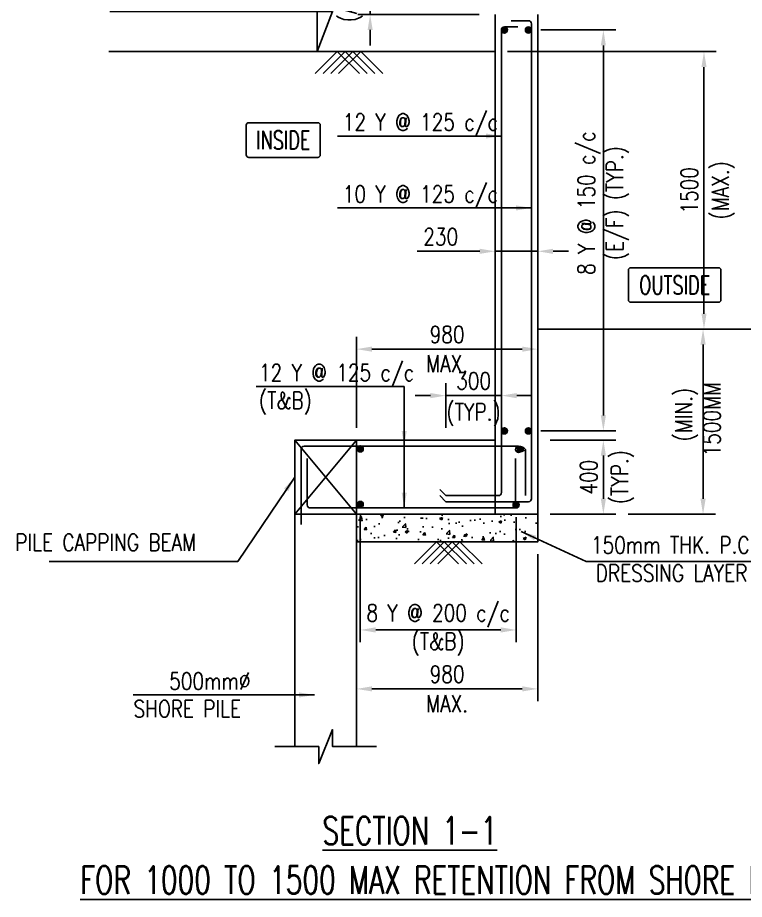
# Model space of a CAD drawing. Extents: x -69352 to 1013721, y -547461 to -186867.
# Drawn here: x 759486 to 771275, y -391273 to -376978 of the extents above; entities that cross this region are included whole.
import ezdxf
from ezdxf.enums import TextEntityAlignment as Align
from ezdxf.lldxf.tags import DXFTag

# ---------------------------------------------------------------- set-up
doc = ezdxf.new("R2010")
doc.units = 0
doc.header["$LTSCALE"] = 500
doc.header["$MEASUREMENT"] = 0
doc.header["$PDMODE"] = 35
doc.header["$PDSIZE"] = -15
doc.layers.get('DEFPOINTS').update_dxf_attribs({"color": 4})
for name, color, linetype in [('NO. BEAM', 3, 'Continuous'), ('S- PILE CAP', 4, 'Continuous'), ('S-BRECK LINE', 8, 'Continuous'), ('S-COLUMN CIRCLE', 9, 'Continuous'), ('S-DIM-1', 5, 'Continuous'), ('S-FOOTING', 4, 'Continuous'), ('S-LEVEL SECTION', 3, 'Continuous'), ('S-PCC', 9, 'Continuous'), ('S-REINFORCEMENT', 6, 'Continuous'), ('S-RETAINING WALL', 6, 'Continuous'), ('S-TEXT-1 @ 1', 4, 'Continuous'), ('S-TITIL', 6, 'Continuous'), ('TITLE', 4, 'Continuous')]:
    doc.layers.add(name, color=color, linetype=linetype)
doc.styles.add('ROMANS', font='simplex.shx', dxfattribs={"width": 0.8, "height": 275})
tags = doc.linetypes.add('HIDDEN', pattern=[0.375, 0.25, -0.125]).pattern_tags.tags
tags[6:7] = [DXFTag(74, 4), DXFTag(75, 0), DXFTag(340, '0'), DXFTag(46, 1.0), DXFTag(50, 0.0), DXFTag(44, 0.0), DXFTag(45, 0.0)]
tags[4:5] = [DXFTag(74, 4), DXFTag(75, 0), DXFTag(340, '0'), DXFTag(46, 1.0), DXFTag(50, 0.0), DXFTag(44, 0.0), DXFTag(45, 0.0)]
doc.dimstyles.new('dim100', dxfattribs={"dimtxt": 250, "dimasz": 250, "dimexe": 200, "dimexo": 200, "dimgap": 100, "dimtad": 1, "dimdec": 0, "dimzin": 0, "dimdsep": 46, "dimtxsty": 'ROMANS', "dimcen": 0, "dimclrd": 5, "dimclre": 5, "dimclrt": 4, "dimadec": 0, "dimazin": 0, "dimtfac": 1, "dimtdec": 0, "dimtix": 1, "dimtofl": 0, "dimtmove": 2, "dimatfit": 3, "dimfxl": 0, "dimtolj": 1, "dimtzin": 0, "dimlwd": -1, "dimlwe": -1, "dimarcsym": 0})
doc.dimstyles.new('dim33.33', dxfattribs={"dimtxt": 250, "dimasz": 250, "dimexe": 200, "dimexo": 200, "dimgap": 100, "dimtad": 1, "dimdec": 0, "dimlfac": 0.333331, "dimzin": 0, "dimdsep": 46, "dimtxsty": 'ROMANS', "dimcen": 0, "dimclrd": 5, "dimclre": 5, "dimclrt": 4, "dimadec": 0, "dimazin": 0, "dimtfac": 1, "dimtdec": 0, "dimtix": 1, "dimtofl": 0, "dimtmove": 2, "dimatfit": 3, "dimfxl": 0, "dimtolj": 1, "dimtzin": 0, "dimlwd": -1, "dimlwe": -1, "dimarcsym": 0})

# ---------------------------------------------------------------- blocks, each defined once
blk = doc.blocks.new('*D951')
at = {"layer": 'DEFPOINTS', "color": 0}
for p in [(767773, -377178), (768988, -377178), (767773, -383678)]:
    blk.add_point(p, dxfattribs=at)
at = {"layer": 'S-DIM-1', "color": 5}
for p, q in [((767973, -377178), (769188, -377178)), ((767973, -383678), (769188, -383678))]:
    blk.add_line(p, q, dxfattribs=at)
at = {"layer": 'S-DIM-1', "color": 5, "lineweight": -3}
blk.add_line((768988, -383428), (768988, -377428), dxfattribs=at)
at = {"layer": 'S-DIM-1', "color": 5}
for points in [[(769029, -377428), (768946, -377428), (768988, -377178)], [(768946, -383428), (769029, -383428), (768988, -383678)]]:
    blk.add_solid(points, dxfattribs=at)
at = {"layer": 'S-DIM-1', "color": 4, "insert": (768988, -379985), "char_height": 275, "attachment_point": 5, "rotation": 90, "style": 'ROMANS'}
blk.add_mtext('\\A1;8 Y @ 150 c/c\\P(E/F) (TYP.)', dxfattribs=at)
blk = doc.blocks.new('*D952')
at = {"layer": 'DEFPOINTS', "color": 0}
for p in [(767923, -383828), (767923, -385028), (768988, -385028)]:
    blk.add_point(p, dxfattribs=at)
at = {"layer": 'S-DIM-1', "color": 5}
for p, q in [((768123, -383828), (769188, -383828)), ((768123, -385028), (769188, -385028))]:
    blk.add_line(p, q, dxfattribs=at)
at = {"layer": 'S-DIM-1', "color": 5, "lineweight": -3}
blk.add_line((768988, -384078), (768988, -384778), dxfattribs=at)
at = {"layer": 'S-DIM-1', "color": 5}
for points in [[(769029, -384078), (768946, -384078), (768988, -383828)], [(768946, -384778), (769029, -384778), (768988, -385028)]]:
    blk.add_solid(points, dxfattribs=at)
at = {"layer": 'S-DIM-1', "color": 4, "char_height": 275, "attachment_point": 5, "rotation": 90, "style": 'ROMANS'}
for s, insert in [('(TYP.)', (769297, -384428)), ('\\A1;400', (768750, -384428))]:
    blk.add_mtext(s, dxfattribs=dict(at, insert=insert))
blk = doc.blocks.new('*D953')
at = {"layer": 'DEFPOINTS', "color": 0}
for p in [(765044, -384870), (767573, -384878), (767573, -386905)]:
    blk.add_point(p, dxfattribs=at)
at = {"layer": 'S-DIM-1', "color": 5}
for p, q in [((765044, -385070), (765044, -387105)), ((767573, -385078), (767573, -387105)), ((765294, -386905), (767323, -386905))]:
    blk.add_line(p, q, dxfattribs=at)
for points in [[(765294, -386863), (765294, -386947), (765044, -386905)], [(767323, -386947), (767323, -386863), (767573, -386905)]]:
    blk.add_solid(points, dxfattribs=at)
at = {"layer": 'S-DIM-1', "color": 4, "insert": (766308, -386905), "char_height": 275, "attachment_point": 5, "style": 'ROMANS'}
blk.add_mtext('\\A1;8 Y @ 200 c/c\\P(T&B)', dxfattribs=at)
blk = doc.blocks.new('*D954')
at = {"layer": 'DEFPOINTS', "color": 0}
for p in [(764983, -385478), (767923, -385478), (767923, -387861)]:
    blk.add_point(p, dxfattribs=at)
at = {"layer": 'S-RETAINING WALL', "color": 5}
for p, q in [((764983, -385678), (764983, -388061)), ((767923, -385678), (767923, -388061)), ((765233, -387861), (767673, -387861))]:
    blk.add_line(p, q, dxfattribs=at)
for points in [[(765233, -387819), (765233, -387902), (764983, -387861)], [(767673, -387902), (767673, -387819), (767923, -387861)]]:
    blk.add_solid(points, dxfattribs=at)
at = {"layer": 'S-RETAINING WALL', "color": 4, "char_height": 275, "attachment_point": 5, "style": 'ROMANS'}
for s, insert in [('\\A1;{980', (766453, -387623)), ('MAX.}', (766453, -388098))]:
    blk.add_mtext(s, dxfattribs=dict(at, insert=insert))
blk = doc.blocks.new('*D955')
at = {"layer": 'DEFPOINTS', "color": 0}
for p in [(766433, -383106), (766433, -383828), (767333, -383701)]:
    blk.add_point(p, dxfattribs=at)
at = {"layer": 'S-DIM-1', "color": 5}
for p, q in [((766433, -383628), (766433, -382906)), ((767333, -383501), (767333, -382906))]:
    blk.add_line(p, q, dxfattribs=at)
at = {"layer": 'S-DIM-1', "color": 5, "lineweight": -3}
for p, q in [((766183, -383106), (765933, -383106)), ((767333, -383106), (766433, -383106)), ((767583, -383106), (767833, -383106))]:
    blk.add_line(p, q, dxfattribs=at)
at = {"layer": 'S-DIM-1', "color": 5}
for points in [[(766183, -383148), (766183, -383064), (766433, -383106)], [(767583, -383064), (767583, -383148), (767333, -383106)]]:
    blk.add_solid(points, dxfattribs=at)
at = {"layer": 'S-DIM-1', "color": 4, "char_height": 275, "attachment_point": 5, "style": 'ROMANS'}
for s, insert in [('\\A1;300', (766883, -382868)), ('(TYP.)', (766883, -383415))]:
    blk.add_mtext(s, dxfattribs=dict(at, insert=insert))
blk = doc.blocks.new('*D956')
at = {"layer": 'DEFPOINTS', "color": 0}
for p in [(770077, -382028), (769188, -385028), (770605, -385028)]:
    blk.add_point(p, dxfattribs=at)
at = {"layer": 'S-DIM-1', "color": 5}
for p, q in [((770277, -382028), (770805, -382028)), ((769388, -385028), (770805, -385028))]:
    blk.add_line(p, q, dxfattribs=at)
at = {"layer": 'S-DIM-1', "color": 5, "lineweight": -3}
blk.add_line((770605, -382278), (770605, -384778), dxfattribs=at)
at = {"layer": 'S-DIM-1', "color": 5}
for points in [[(770647, -382278), (770563, -382278), (770605, -382028)], [(770563, -384778), (770647, -384778), (770605, -385028)]]:
    blk.add_solid(points, dxfattribs=at)
at = {"layer": 'S-DIM-1', "color": 4, "insert": (770519, -383489), "char_height": 275, "attachment_point": 5, "rotation": 90, "style": 'ROMANS'}
blk.add_mtext('\\A1;{ (MIN.)\\P1500MM }', dxfattribs=at)
blk = doc.blocks.new('*D957')
at = {"layer": 'DEFPOINTS', "color": 0}
for p in [(767083, -373868), (765204, -376928), (767173, -376928)]:
    blk.add_point(p, dxfattribs=at)
at = {"layer": 'S-DIM-1', "color": 5, "lineweight": -3}
for p, q in [((765204, -373618), (765204, -373368)), ((765204, -373868), (765204, -376928)), ((765204, -377178), (765204, -377428))]:
    blk.add_line(p, q, dxfattribs=at)
at = {"layer": 'S-DIM-1', "color": 5}
for p, q in [((766883, -373868), (765004, -373868)), ((766973, -376928), (765004, -376928))]:
    blk.add_line(p, q, dxfattribs=at)
for points in [[(765163, -373618), (765246, -373618), (765204, -373868)], [(765246, -377178), (765163, -377178), (765204, -376928)]]:
    blk.add_solid(points, dxfattribs=at)
at = {"layer": 'S-DIM-1', "color": 4, "insert": (764895, -375398), "char_height": 275, "attachment_point": 5, "rotation": 90, "style": 'ROMANS'}
blk.add_mtext('\\A1;(AS PER ARCH REQU.)', dxfattribs=at)
blk = doc.blocks.new('*D958')
at = {"layer": 'DEFPOINTS', "color": 0}
for p in [(764983, -382352), (767923, -383164), (764983, -383828)]:
    blk.add_point(p, dxfattribs=at)
at = {"layer": 'S-DIM-1', "color": 5}
for p, q in [((764983, -383628), (764983, -382152)), ((767923, -382964), (767923, -382152))]:
    blk.add_line(p, q, dxfattribs=at)
at = {"layer": 'S-DIM-1', "color": 5, "lineweight": -3}
blk.add_line((767673, -382352), (765233, -382352), dxfattribs=at)
at = {"layer": 'S-DIM-1', "color": 5}
for points in [[(765233, -382311), (765233, -382394), (764983, -382352)], [(767673, -382394), (767673, -382311), (767923, -382352)]]:
    blk.add_solid(points, dxfattribs=at)
at = {"layer": 'S-DIM-1', "color": 4, "char_height": 275, "attachment_point": 5, "style": 'ROMANS'}
for s, insert in [('\\A1;{\\Fsimplex.shx|c1;980', (766453, -382115)), ('MAX.}', (766453, -382590))]:
    blk.add_mtext(s, dxfattribs=dict(at, insert=insert))
blk = doc.blocks.new('*D959')
at = {"layer": 'DEFPOINTS', "color": 0}
for p in [(767233, -377528), (770620, -377528), (770077, -382028)]:
    blk.add_point(p, dxfattribs=at)
at = {"layer": 'S-DIM-1', "color": 5}
for p, q in [((767433, -377528), (770820, -377528)), ((770277, -382028), (770820, -382028))]:
    blk.add_line(p, q, dxfattribs=at)
at = {"layer": 'S-DIM-1', "color": 5, "lineweight": -3}
blk.add_line((770620, -381778), (770620, -377778), dxfattribs=at)
at = {"layer": 'S-DIM-1', "color": 5}
for points in [[(770662, -377778), (770579, -377778), (770620, -377528)], [(770579, -381778), (770662, -381778), (770620, -382028)]]:
    blk.add_solid(points, dxfattribs=at)
at = {"layer": 'S-DIM-1', "color": 4, "char_height": 275, "attachment_point": 5, "rotation": 90, "style": 'ROMANS'}
for s, insert in [('(MAX.)}', (770930, -379778)), ('\\A1;{\\Fsimplex.shx|c1;1500', (770383, -379778))]:
    blk.add_mtext(s, dxfattribs=dict(at, insert=insert))
blk = doc.blocks.new('*D887')
at = {"layer": 'DEFPOINTS', "color": 0}
for p in [(767923, -380766), (767233, -381359), (767923, -381359)]:
    blk.add_point(p, dxfattribs=at)
at = {"layer": 'S-DIM-1', "color": 5}
for p, q in [((767233, -381159), (767233, -380566)), ((767923, -381159), (767923, -380566))]:
    blk.add_line(p, q, dxfattribs=at)
at = {"layer": 'S-DIM-1', "color": 5, "lineweight": -3}
for p, q in [((766983, -380766), (765967, -380766)), ((767233, -380766), (767923, -380766)), ((768173, -380766), (768423, -380766))]:
    blk.add_line(p, q, dxfattribs=at)
at = {"layer": 'S-DIM-1', "color": 5}
for points in [[(766983, -380808), (766983, -380725), (767233, -380766)], [(768173, -380725), (768173, -380808), (767923, -380766)]]:
    blk.add_solid(points, dxfattribs=at)
at = {"layer": 'S-DIM-1', "color": 4, "insert": (766350, -380529), "char_height": 275, "attachment_point": 5, "style": 'ROMANS'}
blk.add_mtext('\\A1;230', dxfattribs=at)

msp = doc.modelspace()

# ---------------------------------------------------------------- hatches: boundary and pattern name
at = {"layer": 'S-PCC', "linetype": 'ByBlock'}
h = msp.add_hatch(dxfattribs=at)
h.set_pattern_fill('AR-CONC,_O', color=256, scale=66.666667)
h.set_pattern_definition([(50, (-16334284.55, 26299.6), (478.173455, -41.834757), [50, -550]), (355, (-16334284.55, 26299.6), (-92.500889, 501.461422), [40, -440]), (100.4514445, (-16334244.7, 26296.1), (385.672564, 459.626661), [42.493461, -467.428075]), (46.1842, (-16334284.55, 26432.94), (711.49422, -110.346187), [75, -825]), (96.6356355, (-16334225.25, 26423.74), (623.107964, 649.4124), [63.740228, -701.142507]), (351.184164, (-16334284.55, 26432.9), (623.107963, 649.4124), [60, -660]), (21, (-16334217.88, 26399.6), (397.938035, -268.412594), [50, -550]), (326, (-16334217.9, 26399.6), (162.210221, 483.433363), [40, -440]), (71.4514447, (-16334184.7, 26377.23), (560.148251, 215.020769), [42.49346, -467.428075]), (37.5, (-16334284.55, 26299.6), (8.1065702, 221.9292359), [0, -434.6666667, 0, -446.6666667, 0, -441.6666667]), (7.5, (-16334284.55, 26299.6), (175.3796916, 262.9411413), [0, -254.6666667, 0, -424.6666667, 0, -168.3333333]), (327.5, (-16334433.21, 26299.6), (355.8816241, -15.0365812), [0, -166.6666667, 0, -520, 0, -690]), (317.5, (-16334499.88, 26299.6), (388.7907796, 66.736655), [0, -216.6666667, 0, -345.3333333, 0, -490])])
h.paths.add_polyline_path([(764982.881, -385477.618), (764982.881, -385027.618), (767922.881, -385027.618), (767922.881, -385477.618)])

# ---------------------------------------------------------------- linework, layer by layer
at = {"color": 1}
msp.add_line((767922.881, -382027.618, -189.754), (773468.166, -382027.618, -189.754), dxfattribs=at)
at = {"layer": 'NO. BEAM', "color": 7, "elevation": -189.754}
for points in [[(764354.3, -378682.68), (763234.3, -378682.68, 0.414213562), (763194.3, -378722.68), (763194.3, -379202.68, 0.414213562), (763234.3, -379242.68), (764354.3, -379242.68, 0.414213562), (764394.3, -379202.68), (764394.3, -378722.68, 0.414213562)], [(770854.229, -381033.27), (769434.229, -381033.27, 0.414213562), (769394.229, -381073.27), (769394.229, -381553.27, 0.414213562), (769434.229, -381593.27), (770854.229, -381593.27, 0.414213562), (770894.229, -381553.27), (770894.229, -381073.27, 0.414213562)]]:
    msp.add_lwpolyline(points, format="xyb", close=True, dxfattribs=at)
at = {"layer": 'S- PILE CAP', "color": 8, "linetype": 'HIDDEN', "ltscale": 1500}
msp.add_line((767232.881, -385027.618, -189.754), (767232.881, -383827.618, -189.754), dxfattribs=at)
at = {"layer": 'S-BRECK LINE', "elevation": -189.754}
msp.add_lwpolyline([(765307.881, -388796.201), (764595.697, -388796.201), (764595.697, -388521.453), (764370.066, -389070.949), (764370.066, -388796.201), (763657.881, -388796.201)], dxfattribs=at)
at = {"layer": 'S-COLUMN CIRCLE', "color": 8}
for p, q in [((764982.881, -385027.618, -189.754), (763982.881, -383827.618, -189.754)), ((764982.881, -383827.618, -189.754), (763982.881, -385027.618, -189.754))]:
    msp.add_line(p, q, dxfattribs=at)
at = {"layer": 'S-FOOTING', "elevation": -189.754}
msp.add_lwpolyline([(767232.881, -383827.618), (764982.881, -383827.618), (764982.881, -385027.618), (767922.881, -385027.618)], dxfattribs=at)
at = {"layer": 'S-LEVEL SECTION'}
msp.add_line((760963.709, -377527.618, -189.754), (767232.881, -377527.618, -189.754), dxfattribs=at)
at = {"layer": 'S-LEVEL SECTION', "elevation": -189.754}
msp.add_lwpolyline([(764344.229, -376357.218), (764344.229, -377527.618), (764594.229, -376877.618), (760983.6, -376877.618)], dxfattribs=at)
at = {"layer": 'S-PCC', "elevation": -189.754}
for points in [[(764313.956, -377885.591), (764671.929, -377527.618), (765029.902, -377885.591)], [(764440.519, -377885.591), (764798.492, -377527.618), (765156.464, -377885.591)], [(764567.081, -377885.591), (764925.054, -377527.618), (765283.027, -377885.591)], [(764693.644, -377885.591), (765051.617, -377527.618), (765409.589, -377885.591)], [(766639.257, -385835.591), (766281.284, -385477.618), (765923.311, -385835.591)], [(766765.819, -385835.591), (766407.847, -385477.618), (766049.874, -385835.591)], [(766892.382, -385835.591), (766534.409, -385477.618), (766176.436, -385835.591)], [(767018.944, -385835.591), (766660.972, -385477.618), (766302.999, -385835.591)]]:
    msp.add_lwpolyline(points, dxfattribs=at)
msp.add_lwpolyline([(764982.881, -385477.618), (764982.881, -385027.618), (767922.881, -385027.618), (767922.881, -385477.618)], close=True, dxfattribs=at)
at = {"layer": 'S-REINFORCEMENT', "color": 5, "ltscale": 10, "elevation": -189.754}
for points in [[(766332.881, -384727.618), (766432.881, -384827.618), (767772.881, -384827.618, 0.414213562), (767822.881, -384777.618), (767822.881, -377077.618, 0.414213562), (767772.881, -377027.618), (767492.881, -377027.618)], [(766332.881, -384627.618), (766432.881, -384727.618), (767282.881, -384727.618, 0.414213562), (767332.881, -384677.618), (767332.881, -377177.618, -0.414213562), (767382.881, -377127.618), (767602.881, -377127.618)], [(767722.881, -384727.618), (767722.881, -383977.618, 0.242400153), (767612.881, -383927.618), (764132.881, -383927.618, 0.414213562), (764082.881, -383977.618), (764082.881, -385192.82)], [(764182.881, -384127.618), (764182.881, -384877.618, 0.414213562), (764232.881, -384927.618), (767572.881, -384927.618, 0.574410861), (767562.881, -384877.618), (767562.881, -384127.618)]]:
    msp.add_lwpolyline(points, format="xyb", dxfattribs=at)
at = {"layer": 'S-REINFORCEMENT', "color": 5, "ltscale": 10, "const_width": 50, "elevation": -189.754}
for points in [[(767357.881, -377177.618, 1), (767407.881, -377177.618, 1)], [(767747.881, -377177.618, 1), (767797.881, -377177.618, 1)], [(767357.881, -383677.617, 1), (767407.881, -383677.617, 1)], [(767747.881, -383677.617, 1), (767797.881, -383677.617, 1)], [(765068.661, -383969.889, 1), (765018.661, -383969.889, 1)], [(767587.881, -383977.618, -0.454545455), (767697.881, -383977.618, -0.454545455)], [(765068.661, -384869.889, -1), (765018.661, -384869.889, -1)], [(767597.881, -384877.618, -1), (767547.881, -384877.618, -1)]]:
    msp.add_lwpolyline(points, format="xyb", close=True, dxfattribs=at)
at = {"layer": 'S-REINFORCEMENT', "color": 5, "ltscale": 10}
for centre in [(767382.881, -377177.618, -189.754), (767772.881, -377177.618, -189.754), (767382.881, -383677.617, -189.754), (767772.881, -383677.617, -189.754), (765043.661, -383969.889, -189.754), (767612.881, -383977.618, -189.754), (765043.661, -384869.889, -189.754), (767572.881, -384877.618, -189.754)]:
    msp.add_circle(centre, 50, dxfattribs=at)
at = {"layer": 'S-RETAINING WALL', "color": 4}
for p, q in [((763982.881, -385027.618, -189.754), (763982.881, -388791.491, -189.754)), ((764982.881, -385027.618, -189.754), (764982.881, -388800.91, -189.754))]:
    msp.add_line(p, q, dxfattribs=at)
at = {"layer": 'S-RETAINING WALL', "color": 4, "elevation": -189.754}
for points in [[(767232.881, -383827.618), (767232.881, -376927.618)], [(767922.881, -385027.618), (767922.881, -376927.618)]]:
    msp.add_lwpolyline(points, dxfattribs=at)
msp.add_lwpolyline([(763982.881, -385027.618), (764982.881, -385027.618), (764982.881, -383827.618), (763982.881, -383827.618)], close=True, dxfattribs=at)

# ---------------------------------------------------------------- texts
at = {"layer": 'S-TEXT-1 @ 1', "style": 'ROMANS', "width": 0.8}
for s, p in [('12 Y @ 125 c/c', (764760.922, -378671.936, -189.754)), ('10 Y @ 125 c/c', (764760.922, -379837.981, -189.754)), ('12 Y @ 125 c/c', (763400.976, -382732.997, -189.754)), ('(T&B)', (763400.976, -383182.997, -189.754)), ('PILE CAPPING BEAM', (759447.89, -385486.322, -2064061.968)), ('150mm THK. P.C.C.', (768786.717, -385528.05, -0.168)), ('DRESSING LAYER (M:15) (TYP)', (768864.553, -385982.904, -0.168)), ('500mm%%C', (761944.524, -387734.795, -344401.358)), (' SHORE PILE', (761215.615, -388182.796, -344401.358))]:
    msp.add_text(s, height=275, dxfattribs=at).set_placement(p, align=Align.MIDDLE_LEFT)
at = {"layer": 'S-TITIL', "style": 'ROMANS', "width": 0.7}
for s, p in [('%%USECTION 1-1', (765848.819, -390158.068, -170.337)), ('%%UFOR 1000 TO 1500 MAX RETENTION FROM SHORE PILE', (766359.537, -390958.068, -170.337))]:
    msp.add_text(s, height=450, dxfattribs=at).set_placement(p, align=Align.MIDDLE_CENTER)
at = {"layer": 'TITLE', "color": 2, "style": 'ROMANS', "width": 0.7}
for s, p in [('INSIDE', (763794.3, -378962.68, -189.754)), ('OUTSIDE', (770144.229, -381313.27, -189.754))]:
    msp.add_text(s, height=300, dxfattribs=at).set_placement(p, align=Align.MIDDLE_CENTER)

# ---------------------------------------------------------------- dimensions: what is measured, and where the dimension line sits
at = {"layer": 'S-DIM-1'}
for base, p1, p2, angle, text, override, picture, middle in [((765204.381, -376927.618, -189.754), (767082.881, -373867.618, -189.754), (767172.881, -376927.618, -189.754), 90, '(AS PER ARCH REQU.)', {"dimtofl": 1, "dimtmove": 0, "dimlwd": 65533}, '*D957', (764894.858, -375397.618, -189.754)), ((770620.24, -377527.618, -181.43), (770077.368, -382027.618, -189.754), (767232.881, -377527.618, -189.754), 90, '{\\Fsimplex.shx|c1;<>\\X(MAX.)}', {"dimtxsty": 'ROMANS', "dimtofl": 1, "dimtmove": 0, "dimlwd": 65533}, '*D959', (770620.24, -379777.618, -181.43)), ((766432.881, -383105.914, -189.754), (767332.881, -383700.814, -189.754), (766432.881, -383827.618, -189.754), 180, '<>\\X(TYP.)', {"dimtxt": 250, "dimasz": 250, "dimtofl": 1, "dimtmove": 0, "dimlwd": 65533}, '*D955', (766882.881, -383105.914, -189.754)), ((768987.513, -385027.618, -189.754), (767922.881, -383827.618, -189.754), (767922.881, -385027.618, -189.754), 90, '<>\\X(TYP.)', {"dimtxt": 250, "dimasz": 250, "dimtofl": 1, "dimtmove": 0, "dimlwd": 65533}, '*D952', (768987.513, -384427.618, -189.754))]:
    dim = msp.add_linear_dim(base=base, p1=p1, p2=p2, angle=angle, text=text, dimstyle='dim33.33', override=override, dxfattribs=at)
    dim.commit()
    dim.dimension.update_dxf_attribs({"geometry": picture, "text_midpoint": middle})
for base, p1, p2, text, override, picture, middle in [((768987.513, -377177.618, -189.754), (767772.881, -383677.617, -189.754), (767772.881, -377177.618, -189.754), '8 Y @ 150 c/c\\X(E/F) (TYP.)', {"dimtxt": 250, "dimasz": 250, "dimtxsty": 'ROMANS', "dimtofl": 1, "dimtmove": 0, "dimlwd": 65533}, '*D951', (768987.513, -379985.116, -189.754)), ((770604.873, -385027.618, -189.754), (770077.368, -382027.618, -189.754), (769187.513, -385027.618, -189.754), '{ (MIN.)\\P1500MM }', {"dimtxsty": 'ROMANS', "dimtofl": 1, "dimtmove": 1, "dimlwd": 65533}, '*D956', (771070.941, -383488.702, -189.754))]:
    dim = msp.add_linear_dim(base=base, p1=p1, p2=p2, angle=90, text=text, dimstyle='dim33.33', override=override, dxfattribs=at)
    dim.commit()
    dim.dimension.update_dxf_attribs({"geometry": picture, "text_midpoint": middle, "dimtype": 160})
dim = msp.add_linear_dim(base=(767922.881, -380766.342), p1=(767232.881, -381358.946, -189.754), p2=(767922.881, -381358.946, -189.754), dimstyle='dim33.33', override={"dimtofl": 1, "dimtmove": 0, "dimlwd": 65533}, dxfattribs=at)
dim.commit()
dim.dimension.update_dxf_attribs({"geometry": '*D887', "text_midpoint": (766350.024, -380766.342), "dimtype": 160})
dim = msp.add_linear_dim(base=(764982.881, -382352.229, -181.43), p1=(767922.881, -383164.199, -189.754), p2=(764982.881, -383827.618, -189.754), text='{\\Fsimplex.shx|c1;<>\\XMAX.}', dimstyle='dim33.33', override={"dimtxsty": 'ROMANS', "dimtofl": 1, "dimtmove": 0, "dimlwd": 65533}, dxfattribs=at)
dim.commit()
dim.dimension.update_dxf_attribs({"geometry": '*D958', "text_midpoint": (766452.881, -382352.229, -181.43)})
dim = msp.add_linear_dim(base=(767572.881, -386904.93, -170.337), p1=(765043.661, -384869.889, -189.754), p2=(767572.881, -384877.618, -189.754), text='8 Y @ 200 c/c\\X(T&B)', dimstyle='dim33.33', override={"dimtxt": 250, "dimasz": 250, "dimtmove": 0}, dxfattribs=at)
dim.commit()
dim.dimension.update_dxf_attribs({"geometry": '*D953', "text_midpoint": (766308.271, -386904.93, -170.337), "dimtype": 160})
at = {"layer": 'S-RETAINING WALL', "color": 4}
dim = msp.add_linear_dim(base=(767922.881, -387860.676, -170.337), p1=(764982.881, -385477.618, -189.754), p2=(767922.881, -385477.618, -189.754), text='{<>\\XMAX.}', dimstyle='dim33.33', override={"dimtxt": 250, "dimasz": 250, "dimtxsty": 'ROMANS', "dimtmove": 0}, dxfattribs=at)
dim.commit()
dim.dimension.update_dxf_attribs({"geometry": '*D954', "text_midpoint": (766452.881, -387860.676, -170.337)})

# ---------------------------------------------------------------- leaders
for points, override in [([(765756.648, -383927.618, -189.754), (765756.648, -382957.997, -189.754), (763355.901, -382957.997, -189.754)], {"dimtad": 0, "dimarcsym": 1}), ([(765756.648, -384927.618, -189.754), (765756.648, -382957.997, -189.754), (763355.901, -382957.997, -189.754)], {"dimgap": 100, "dimtad": 0, "dimarcsym": 1})]:
    msp.add_leader(points, dimstyle='dim100', override=override)
at = {"layer": 'S-DIM-1'}
for points in [[(767331.805, -378896.936, -189.754), (764672.351, -378896.936, -189.754)], [(767821.805, -380062.981, -189.754), (764672.351, -380062.981, -189.754)], [(763982.881, -384427.618, -2064061.968), (763055.712, -385794.322, -2064061.968), (759999.476, -385794.322, -2064061.968)], [(767652.381, -385309.161, -189.754), (768708.881, -385794.618, -189.754), (771917.806, -385794.618, -189.754)]]:
    msp.add_leader(points, dimstyle='dim100', dxfattribs=at)
msp.add_leader([(764301.11, -387958.796, -344401.358), (761360.717, -387958.796, -344401.358)], dimstyle='dim100', override={"dimasz": 250}, dxfattribs=at)

doc.saveas('drawing.dxf')
